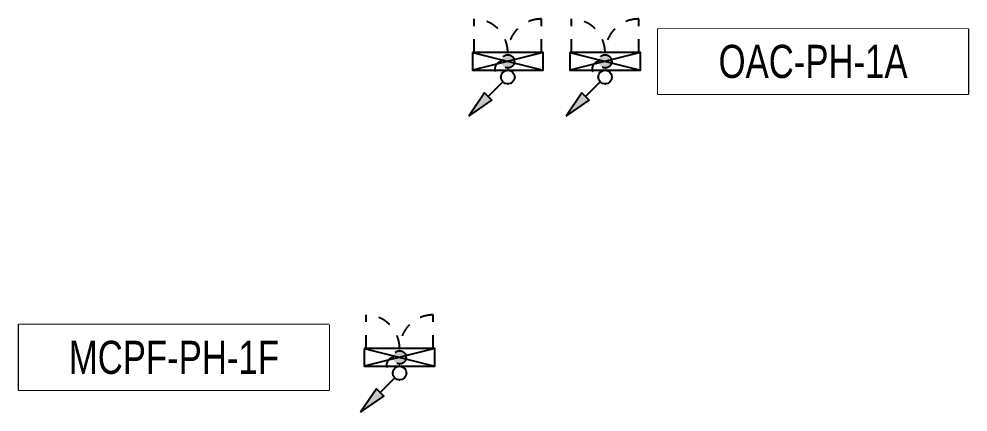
# Model space of a CAD drawing. Header units: millimetres. Extents: x -149088 to 500787, y -530175 to 1035835.
# Drawn here: x 90180 to 100911, y 1031386 to 1035835 of the extents above; entities that cross this region are included whole.
import ezdxf
from ezdxf.enums import TextEntityAlignment as Align

# ---------------------------------------------------------------- set-up
doc = ezdxf.new("R2010")
doc.units = ezdxf.units.MM
doc.header["$LTSCALE"] = 150
doc.linetypes.add('CONTINOUS', pattern=[0])
doc.linetypes.add('D1', pattern=[3, 1, -1, 1])
for name, color, linetype in [('------01 Motor Control Panel or Center', 4, 'Continuous'), ('------01 Motor Control Panel or Center_Fire', 232, 'Continuous'), ('-----00 LV_CABLE', 2, 'Continuous')]:
    doc.layers.add(name, color=color, linetype=linetype)
doc.styles.add('ELEC', font='')
doc.styles.get('ELEC').set_extended_font_data('Dotum')

# ---------------------------------------------------------------- blocks, each defined once
blk = doc.blocks.new('11')
at = {"linetype": 'D1'}
h = blk.add_hatch(color=256, dxfattribs=at)
edge = h.paths.add_edge_path()
edge.add_arc((0, 0), 75, 0, 360)
blk.add_circle((0, 0), 75, dxfattribs=at)
for p in [(-75, 0), (0, 75), (75, 0), (0, -75)]:
    blk.add_point(p, dxfattribs=at)
blk = doc.blocks.new('MCP_EQUIPMENT-2')
for p, q in [((200, 400), (0, -400)), ((200, -400), (0, 400))]:
    blk.add_line(p, q)
at = {"color": 1, "linetype": 'D1'}
for p, q in [((200, 380), (580, 380)), ((200, -380), (580, -380))]:
    blk.add_line(p, q, dxfattribs=at)
blk.add_lwpolyline([(200, 400), (0, 400), (0, -400), (200, -400)], close=True)
for centre, start, end in [((200, 380), 270, 0), ((200, -380), 0, 90)]:
    blk.add_arc(centre, 380, start, end, dxfattribs=at)
blk = doc.blocks.new('O01')
blk.add_hatch(color=256).paths.add_polyline_path([(-149.4, -218.3), (-218.3, -149.4), (-367.7, -367.7)])
blk.add_line((-46, -46), (-183.8, -183.8))
blk.add_lwpolyline([(-367.7, -367.7), (-149.4, -218.3), (-218.3, -149.4), (-367.7, -367.7)])
blk.add_circle((0, 0), 65)
for p in [(-65, 0), (-65, 0), (0, 65), (0, 65), (65, 0), (65, 0), (0, -65), (0, -65)]:
    blk.add_point(p)

msp = doc.modelspace()

# ---------------------------------------------------------------- linework, layer by layer
at = {"layer": '------01 Motor Control Panel or Center', "linetype": 'CONTINOUS', "elevation": 0}
msp.add_lwpolyline([(100911, 1035725), (100911, 1034985), (97407, 1034985), (97407, 1035725)], close=True, dxfattribs=at)
at = {"layer": '------01 Motor Control Panel or Center_Fire', "linetype": 'CONTINOUS', "elevation": 0}
msp.add_lwpolyline([(93684, 1032375), (93684, 1031635), (90180, 1031635), (90180, 1032375)], close=True, dxfattribs=at)
at = {"layer": '-----00 LV_CABLE', "linetype": 'D1'}
for centre in [(95651, 1035266), (96751, 1035266), (94427, 1031916)]:
    msp.add_arc(centre, 91.1, 101.4654, 256.6035, dxfattribs=at)

# ---------------------------------------------------------------- block references
at = {"layer": '------01 Motor Control Panel or Center', "rotation": 89.99999999999993}
msp.add_blockref('MCP_EQUIPMENT-2', (96807, 1035255), dxfattribs=at)
at = {"layer": '------01 Motor Control Panel or Center_Fire'}
for p, rotation in [((95707, 1035255), 89.99999999999999), ((94484, 1031905), 90)]:
    msp.add_blockref('MCP_EQUIPMENT-2', p, dxfattribs=dict(at, rotation=rotation))
at = {"layer": '-----00 LV_CABLE', "linetype": 'D1'}
for p in [(95707, 1035355), (96807, 1035355), (94484, 1032005)]:
    msp.add_blockref('11', p, dxfattribs=at)
at = {"layer": '-----00 LV_CABLE', "linetype": 'D1', "xscale": 1.2, "yscale": 1.2, "zscale": 1.2}
for p in [(95707, 1035177), (96807, 1035177), (94484, 1031827)]:
    msp.add_blockref('O01', p, dxfattribs=at)

# ---------------------------------------------------------------- next in the draw order: wipeouts: each hides what was drawn before it
at = {"color": 1}
msp.add_wipeout([(97407, 1035725), (100911, 1035725), (100911, 1034985), (97407, 1034985)], dxfattribs=at).dxf.layer = '------01 Motor Control Panel or Center'
msp.add_wipeout([(90180, 1032375), (93684, 1032375), (93684, 1031635), (90180, 1031635)]).dxf.layer = '------01 Motor Control Panel or Center_Fire'

# ---------------------------------------------------------------- next in the draw order: texts
at = {"layer": '------01 Motor Control Panel or Center', "linetype": 'CONTINOUS', "style": 'ELEC', "width": 0.8}
msp.add_text('OAC-PH-1A', height=375, dxfattribs=at).set_placement((99159, 1035355), align=Align.MIDDLE)
at = {"layer": '------01 Motor Control Panel or Center_Fire', "linetype": 'CONTINOUS', "style": 'ELEC', "width": 0.8}
msp.add_text('MCPF-PH-1F', height=375, dxfattribs=at).set_placement((91932, 1032005), align=Align.MIDDLE)

doc.saveas('drawing.dxf')
